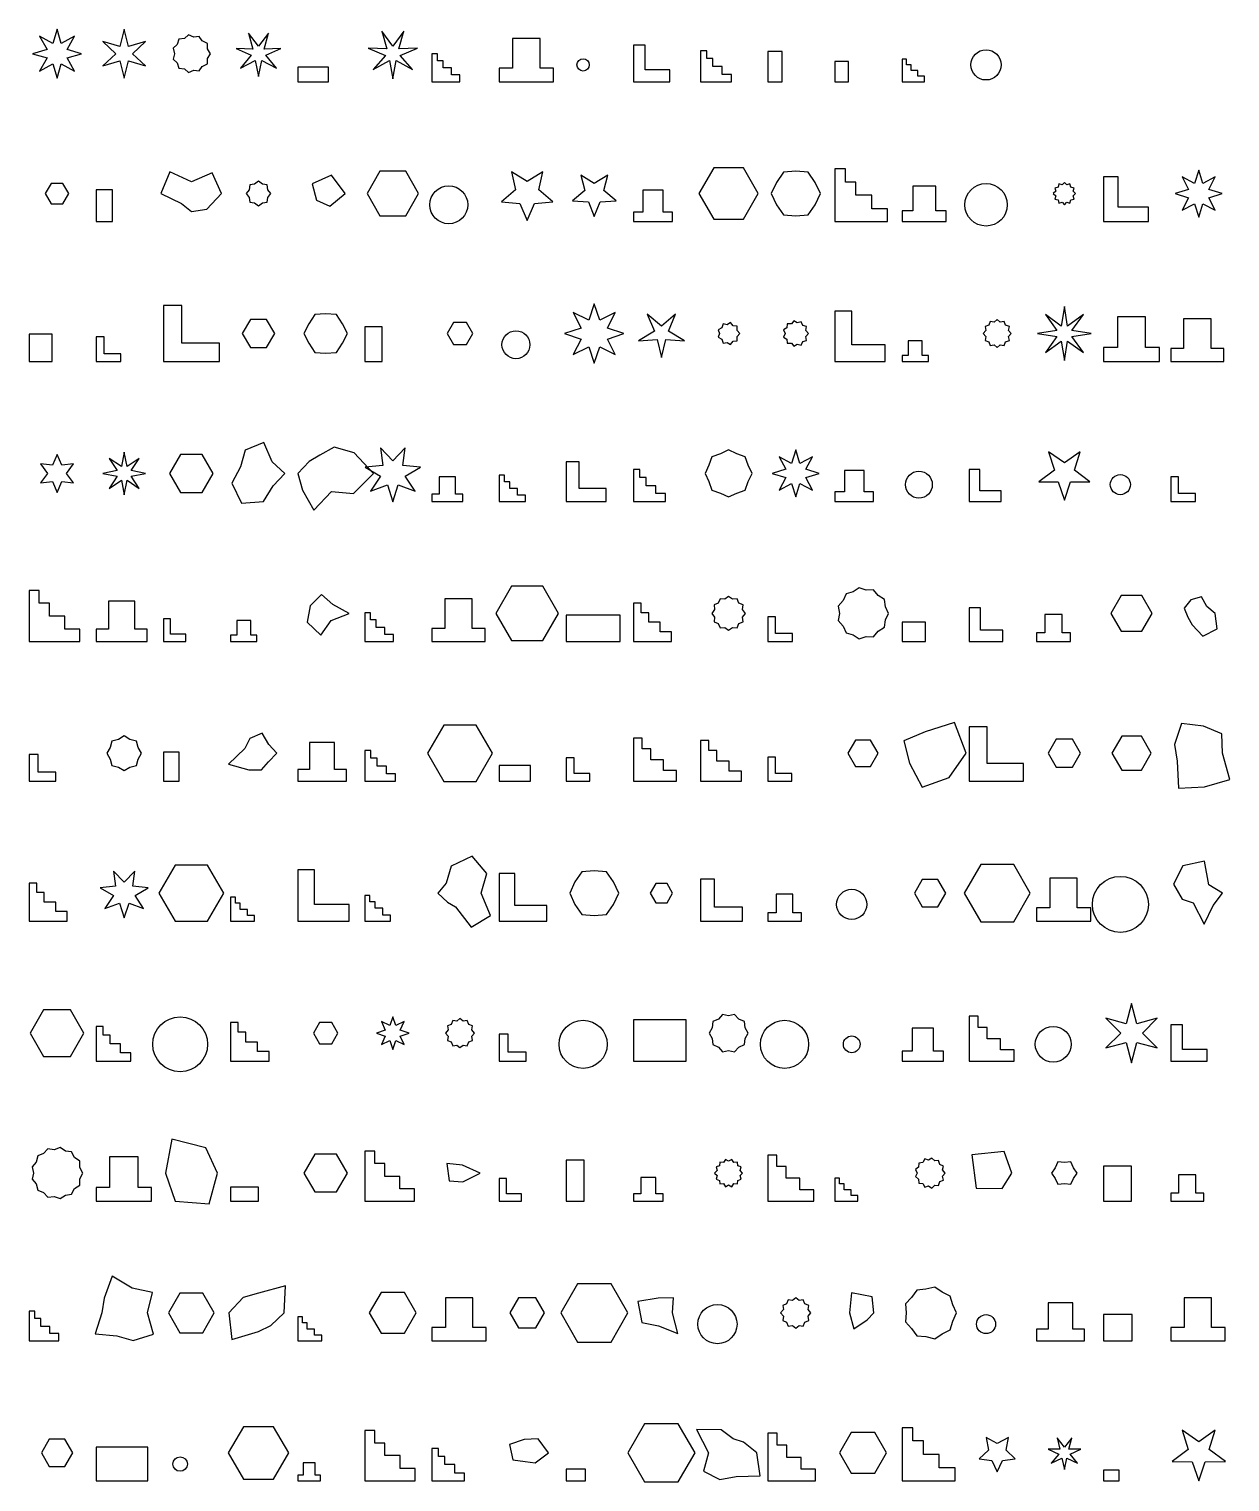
# Model space of a CAD drawing. Header units: metres. Extents: x -15 to 4183, y -20 to 5344.
# Drawn here: x 0 to 2146, y 2748 to 5344 of the extents above; entities that cross this region are included whole.
import ezdxf

# ---------------------------------------------------------------- set-up
doc = ezdxf.new("R2010")
doc.units = ezdxf.units.M

msp = doc.modelspace()

# ---------------------------------------------------------------- linework, layer by layer
for points in [[(50, 5256), (57.4, 5282.1), (81.1, 5268.9), (67.9, 5292.6), (94, 5300), (67.9, 5307.4), (81.1, 5331.1), (57.4, 5317.9), (50, 5344), (42.6, 5317.9), (18.9, 5331.1), (32.1, 5307.4), (6, 5300), (32.1, 5292.6), (18.9, 5268.9), (42.6, 5282.1), (50, 5256)], [(170, 5256), (177.5, 5287.1), (208.1, 5278), (184.9, 5300), (208.1, 5322), (177.5, 5312.9), (170, 5344), (162.5, 5312.9), (131.9, 5322), (155.1, 5300), (131.9, 5278), (162.5, 5287.1), (170, 5256)], [(324, 5300), (318.8, 5308.5), (318.6, 5318.4), (309.6, 5322.7), (304.1, 5330.9), (294.3, 5329.7), (285.2, 5333.7), (277.5, 5327.3), (267.7, 5325.7), (264.8, 5316.2), (257.4, 5309.6), (260, 5300), (257.4, 5290.4), (264.8, 5283.8), (267.7, 5274.3), (277.5, 5272.7), (285.2, 5266.3), (294.3, 5270.3), (304.1, 5269.1), (309.6, 5277.3), (318.6, 5281.6), (318.8, 5291.5), (324, 5300)], [(410, 5259), (415.7, 5288.1), (442.1, 5274.4), (422.9, 5297.1), (450, 5309.1), (420.3, 5308.3), (427.8, 5336.9), (410, 5313.2), (392.2, 5336.9), (399.7, 5308.3), (370, 5309.1), (397.1, 5297.1), (377.9, 5274.4), (404.3, 5288.1), (410, 5259)], [(650, 5255), (655.9, 5287.8), (685.2, 5271.9), (663.2, 5297), (693.9, 5310), (660.6, 5308.4), (669.5, 5340.5), (650, 5313.6), (630.5, 5340.5), (639.4, 5308.4), (606.1, 5310), (636.8, 5297), (614.8, 5271.9), (644.1, 5287.8), (650, 5255)], [(840, 5250), (937, 5250), (937, 5274), (913, 5274), (913, 5327), (864, 5327), (864, 5274), (840, 5274), (840, 5250)], [(720, 5250), (770, 5250), (770, 5262), (755, 5262), (755, 5275), (740, 5275), (740, 5287.5), (730, 5287.5), (730, 5300), (720, 5300), (720, 5250)], [(1080, 5250), (1145, 5250), (1145, 5271), (1101, 5271), (1101, 5315), (1080, 5315), (1080, 5250)], [(1200, 5250), (1255, 5250), (1255, 5263), (1238.5, 5263), (1238.5, 5277), (1222, 5277), (1222, 5291.2), (1211, 5291.2), (1211, 5305), (1200, 5305), (1200, 5250)], [(1320, 5250), (1346, 5250), (1346, 5304), (1320, 5304), (1320, 5250)], [(480, 5250), (535, 5250), (535, 5276), (480, 5276), (480, 5250)], [(1440, 5250), (1464, 5250), (1464, 5286), (1440, 5286), (1440, 5250)], [(1560, 5250), (1600, 5250), (1600, 5260), (1588, 5260), (1588, 5270), (1576, 5270), (1576, 5280), (1568, 5280), (1568, 5290), (1560, 5290), (1560, 5250)], [(343.9, 5050), (327, 5087), (290, 5071.2), (251.3, 5088.7), (235.2, 5050), (272.6, 5032.6), (290, 5018.3), (317.9, 5022.1), (343.9, 5050)], [(696, 5050), (673, 5089.8), (627, 5089.8), (604, 5050), (627, 5010.2), (673, 5010.2), (696, 5050)], [(890, 5002), (902.9, 5032.3), (935.7, 5035.2), (910.8, 5056.8), (918.2, 5088.8), (890, 5071.9), (861.8, 5088.8), (869.2, 5056.8), (844.3, 5035.2), (877.1, 5032.3), (890, 5002)], [(1303, 5050), (1276.5, 5095.9), (1223.5, 5095.9), (1197, 5050), (1223.5, 5004.1), (1276.5, 5004.1), (1303, 5050)], [(1414, 5050), (1404.6, 5070), (1392, 5088.1), (1370, 5090), (1348, 5088.1), (1335.4, 5070), (1326, 5050), (1335.4, 5030), (1348, 5011.9), (1370, 5010), (1392, 5011.9), (1404.6, 5030), (1414, 5050)], [(1440, 5000), (1534, 5000), (1534, 5023), (1505.8, 5023), (1505.8, 5047), (1477.6, 5047), (1477.6, 5070.5), (1458.8, 5070.5), (1458.8, 5094), (1440, 5094), (1440, 5000)], [(2090, 5008), (2097.5, 5031.8), (2119.7, 5020.3), (2108.2, 5042.5), (2132, 5050), (2108.2, 5057.5), (2119.7, 5079.7), (2097.5, 5068.2), (2090, 5092), (2082.5, 5068.2), (2060.3, 5079.7), (2071.8, 5057.5), (2048, 5050), (2071.8, 5042.5), (2060.3, 5020.3), (2082.5, 5031.8), (2090, 5008)], [(71, 5050), (60.5, 5068.2), (39.5, 5068.2), (29, 5050), (39.5, 5031.8), (60.5, 5031.8), (71, 5050)], [(432, 5050), (426.6, 5056.9), (425.6, 5065.6), (416.9, 5066.6), (410, 5072), (403.1, 5066.6), (394.4, 5065.6), (393.4, 5056.9), (388, 5050), (393.4, 5043.1), (394.4, 5034.4), (403.1, 5033.4), (410, 5028), (416.9, 5033.4), (425.6, 5034.4), (426.6, 5043.1), (432, 5050)], [(565.1, 5050), (540.7, 5083), (506, 5067.4), (513.9, 5038.3), (537.3, 5027.7), (565.1, 5050)], [(1010, 5009), (1020.6, 5035.4), (1049, 5037.3), (1027.2, 5055.6), (1034.1, 5083.2), (1010, 5068.1), (985.9, 5083.2), (992.8, 5055.6), (971, 5037.3), (999.4, 5035.4), (1010, 5009)], [(1560, 5000), (1639, 5000), (1639, 5019), (1620, 5019), (1620, 5063), (1579, 5063), (1579, 5019), (1560, 5019), (1560, 5000)], [(1870, 5050), (1865.5, 5054.1), (1867.3, 5060), (1861.3, 5061.3), (1860, 5067.3), (1854.1, 5065.5), (1850, 5070), (1845.9, 5065.5), (1840, 5067.3), (1838.7, 5061.3), (1832.7, 5060), (1834.5, 5054.1), (1830, 5050), (1834.5, 5045.9), (1832.7, 5040), (1838.7, 5038.7), (1840, 5032.7), (1845.9, 5034.5), (1850, 5030), (1854.1, 5034.5), (1860, 5032.7), (1861.3, 5038.7), (1867.3, 5040), (1865.5, 5045.9), (1870, 5050)], [(1920, 5000), (2000, 5000), (2000, 5026), (1946, 5026), (1946, 5080), (1920, 5080), (1920, 5000)], [(120, 5000), (149, 5000), (149, 5057), (120, 5057), (120, 5000)], [(1080, 5000), (1150, 5000), (1150, 5017), (1133, 5017), (1133, 5056), (1097, 5056), (1097, 5017), (1080, 5017), (1080, 5000)], [(240, 4750), (340, 4750), (340, 4783), (273, 4783), (273, 4850), (240, 4850), (240, 4750)], [(569, 4800), (560.3, 4817.5), (549.5, 4833.8), (530, 4835), (510.5, 4833.8), (499.7, 4817.5), (491, 4800), (499.7, 4782.5), (510.5, 4766.2), (530, 4765), (549.5, 4766.2), (560.3, 4782.5), (569, 4800)], [(1010, 4747), (1019.8, 4776.3), (1047.5, 4762.5), (1033.7, 4790.2), (1063, 4800), (1033.7, 4809.8), (1047.5, 4837.5), (1019.8, 4823.7), (1010, 4853), (1000.2, 4823.7), (972.5, 4837.5), (986.3, 4809.8), (957, 4800), (986.3, 4790.2), (972.5, 4762.5), (1000.2, 4776.3), (1010, 4747)], [(1130, 4757), (1137.6, 4789.6), (1170.9, 4786.7), (1142.3, 4804), (1155.3, 4834.8), (1130, 4812.9), (1104.7, 4834.8), (1117.7, 4804), (1089.1, 4786.7), (1122.4, 4789.6), (1130, 4757)], [(1440, 4750), (1530, 4750), (1530, 4780), (1470, 4780), (1470, 4840), (1440, 4840), (1440, 4750)], [(1850, 4752), (1855.5, 4786.6), (1883.9, 4766.1), (1863.4, 4794.5), (1898, 4800), (1863.4, 4805.5), (1883.9, 4833.9), (1855.5, 4813.4), (1850, 4848), (1844.5, 4813.4), (1816.1, 4833.9), (1836.6, 4805.5), (1802, 4800), (1836.6, 4794.5), (1816.1, 4766.1), (1844.5, 4786.6), (1850, 4752)], [(1920, 4750), (2020, 4750), (2020, 4775), (1995, 4775), (1995, 4830), (1945, 4830), (1945, 4775), (1920, 4775), (1920, 4750)], [(439, 4800), (424.5, 4825.1), (395.5, 4825.1), (381, 4800), (395.5, 4774.9), (424.5, 4774.9), (439, 4800)], [(600, 4750), (631, 4750), (631, 4812), (600, 4812), (600, 4750)], [(793, 4800), (781.5, 4819.9), (758.5, 4819.9), (747, 4800), (758.5, 4780.1), (781.5, 4780.1), (793, 4800)], [(1270, 4800), (1265, 4805.5), (1265.3, 4812.9), (1258, 4813.9), (1253.5, 4819.7), (1247.2, 4815.8), (1240, 4817.3), (1237.7, 4810.3), (1231.2, 4806.8), (1234, 4800), (1231.2, 4793.2), (1237.7, 4789.7), (1240, 4782.7), (1247.2, 4784.2), (1253.5, 4780.3), (1258, 4786.1), (1265.3, 4787.1), (1265, 4794.5), (1270, 4800)], [(1393, 4800), (1388.2, 4805.4), (1389.3, 4812.4), (1382.4, 4814.4), (1379.6, 4820.9), (1372.7, 4818.8), (1366.7, 4822.8), (1362.1, 4817.3), (1354.9, 4817.4), (1354, 4810.3), (1347.9, 4806.5), (1351, 4800), (1347.9, 4793.5), (1354, 4789.7), (1354.9, 4782.6), (1362.1, 4782.7), (1366.7, 4777.2), (1372.7, 4781.2), (1379.6, 4779.1), (1382.4, 4785.6), (1389.3, 4787.6), (1388.2, 4794.6), (1393, 4800)], [(1755, 4800), (1750.3, 4805.4), (1751.7, 4812.5), (1744.8, 4814.8), (1742.5, 4821.7), (1735.4, 4820.3), (1730, 4825), (1724.6, 4820.3), (1717.5, 4821.7), (1715.2, 4814.8), (1708.3, 4812.5), (1709.7, 4805.4), (1705, 4800), (1709.7, 4794.6), (1708.3, 4787.5), (1715.2, 4785.2), (1717.5, 4778.3), (1724.6, 4779.7), (1730, 4775), (1735.4, 4779.7), (1742.5, 4778.3), (1744.8, 4785.2), (1751.7, 4787.5), (1750.3, 4794.6), (1755, 4800)], [(2040, 4750), (2135, 4750), (2135, 4773), (2112, 4773), (2112, 4826), (2063, 4826), (2063, 4773), (2040, 4773), (2040, 4750)], [(0, 4750), (41, 4750), (41, 4799), (0, 4799), (0, 4750)], [(120, 4750), (164, 4750), (164, 4764), (134, 4764), (134, 4794), (120, 4794), (120, 4750)], [(1560, 4750), (1607, 4750), (1607, 4761), (1596, 4761), (1596, 4787), (1571, 4787), (1571, 4761), (1560, 4761), (1560, 4750)], [(457.1, 4550), (434.6, 4570.7), (419.8, 4605.5), (385.9, 4591.7), (377.7, 4561.8), (362.3, 4532.6), (379.5, 4497.1), (418.9, 4499.6), (436.2, 4528), (457.1, 4550)], [(615.5, 4550), (580.8, 4586.9), (545.3, 4597), (519.5, 4582.4), (500.6, 4571.3), (480.4, 4550), (488.6, 4519.9), (508.7, 4484.5), (540.4, 4518), (579.7, 4513.9), (615.5, 4550)], [(650, 4499), (659.8, 4529.6), (689.9, 4518.2), (672.1, 4545), (699.7, 4561.3), (667.7, 4564.1), (672.1, 4595.9), (650, 4572.6), (627.9, 4595.9), (632.3, 4564.1), (600.3, 4561.3), (627.9, 4545), (610.1, 4518.2), (640.2, 4529.6), (650, 4499)], [(50, 4516), (58.4, 4535.4), (79.4, 4533), (66.8, 4550), (79.4, 4567), (58.4, 4564.6), (50, 4584), (41.6, 4564.6), (20.6, 4567), (33.2, 4550), (20.6, 4533), (41.6, 4535.4), (50, 4516)], [(170, 4512), (175.1, 4537.7), (196.9, 4523.1), (182.3, 4544.9), (208, 4550), (182.3, 4555.1), (196.9, 4576.9), (175.1, 4562.3), (170, 4588), (164.9, 4562.3), (143.1, 4576.9), (157.7, 4555.1), (132, 4550), (157.7, 4544.9), (143.1, 4523.1), (164.9, 4537.7), (170, 4512)], [(329, 4550), (309.5, 4583.8), (270.5, 4583.8), (251, 4550), (270.5, 4516.2), (309.5, 4516.2), (329, 4550)], [(960, 4500), (1031, 4500), (1031, 4523), (983, 4523), (983, 4571), (960, 4571), (960, 4500)], [(1292, 4550), (1285.1, 4564.5), (1279.7, 4579.7), (1264.5, 4585.1), (1250, 4592), (1235.5, 4585.1), (1220.3, 4579.7), (1214.9, 4564.5), (1208, 4550), (1214.9, 4535.5), (1220.3, 4520.3), (1235.5, 4514.9), (1250, 4508), (1264.5, 4514.9), (1279.7, 4520.3), (1285.1, 4535.5), (1292, 4550)], [(1370, 4508), (1377.4, 4532.2), (1399.7, 4520.3), (1387.8, 4542.6), (1412, 4550), (1387.8, 4557.4), (1399.7, 4579.7), (1377.4, 4567.8), (1370, 4592), (1362.6, 4567.8), (1340.3, 4579.7), (1352.2, 4557.4), (1328, 4550), (1352.2, 4542.6), (1340.3, 4520.3), (1362.6, 4532.2), (1370, 4508)], [(1850, 4502), (1861.1, 4534.8), (1895.7, 4535.2), (1867.9, 4555.8), (1878.2, 4588.8), (1850, 4568.8), (1821.8, 4588.8), (1832.1, 4555.8), (1804.3, 4535.2), (1838.9, 4534.8), (1850, 4502)], [(720, 4500), (775, 4500), (775, 4513), (762, 4513), (762, 4544), (733, 4544), (733, 4513), (720, 4513), (720, 4500)], [(840, 4500), (887, 4500), (887, 4511), (872.9, 4511), (872.9, 4523), (858.8, 4523), (858.8, 4535.2), (849.4, 4535.2), (849.4, 4547), (840, 4547), (840, 4500)], [(1080, 4500), (1137, 4500), (1137, 4514), (1119.9, 4514), (1119.9, 4528), (1102.8, 4528), (1102.8, 4542.8), (1091.4, 4542.8), (1091.4, 4557), (1080, 4557), (1080, 4500)], [(1440, 4500), (1509, 4500), (1509, 4517), (1492, 4517), (1492, 4555), (1457, 4555), (1457, 4517), (1440, 4517), (1440, 4500)], [(1680, 4500), (1737, 4500), (1737, 4519), (1699, 4519), (1699, 4557), (1680, 4557), (1680, 4500)], [(2040, 4500), (2084, 4500), (2084, 4514), (2054, 4514), (2054, 4544), (2040, 4544), (2040, 4500)], [(0, 4250), (91, 4250), (91, 4272), (63.7, 4272), (63.7, 4295), (36.4, 4295), (36.4, 4318.2), (18.2, 4318.2), (18.2, 4341), (0, 4341), (0, 4250)], [(946, 4300), (918, 4348.5), (862, 4348.5), (834, 4300), (862, 4251.5), (918, 4251.5), (946, 4300)], [(1536, 4300), (1530.3, 4311.8), (1528.7, 4324.9), (1517.5, 4331.7), (1509.1, 4341.8), (1496, 4341.6), (1483.5, 4345.5), (1472.6, 4338.2), (1459.9, 4334.8), (1454.7, 4322.7), (1445.9, 4313), (1448, 4300), (1445.9, 4287), (1454.7, 4277.3), (1459.9, 4265.2), (1472.6, 4261.8), (1483.5, 4254.5), (1496, 4258.4), (1509.1, 4258.2), (1517.5, 4268.3), (1528.7, 4275.1), (1530.3, 4288.2), (1536, 4300)], [(120, 4250), (211, 4250), (211, 4272), (189, 4272), (189, 4322), (142, 4322), (142, 4272), (120, 4272), (120, 4250)], [(571.9, 4300), (542.6, 4315.9), (522.4, 4333.5), (502.3, 4313.3), (496.9, 4284.1), (521.1, 4261), (540.1, 4287.3), (571.9, 4300)], [(720, 4250), (815, 4250), (815, 4273), (792, 4273), (792, 4326), (743, 4326), (743, 4273), (720, 4273), (720, 4250)], [(1080, 4250), (1148, 4250), (1148, 4267), (1127.6, 4267), (1127.6, 4284), (1107.2, 4284), (1107.2, 4301), (1093.6, 4301), (1093.6, 4318), (1080, 4318), (1080, 4250)], [(1280, 4300), (1275.1, 4306.7), (1276, 4315), (1268.4, 4318.4), (1265, 4326), (1256.7, 4325.1), (1250, 4330), (1243.3, 4325.1), (1235, 4326), (1231.6, 4318.4), (1224, 4315), (1224.9, 4306.7), (1220, 4300), (1224.9, 4293.3), (1224, 4285), (1231.6, 4281.6), (1235, 4274), (1243.3, 4274.9), (1250, 4270), (1256.7, 4274.9), (1265, 4274), (1268.4, 4281.6), (1276, 4285), (1275.1, 4293.3), (1280, 4300)], [(1680, 4250), (1740, 4250), (1740, 4270), (1700, 4270), (1700, 4310), (1680, 4310), (1680, 4250)], [(2007, 4300), (1988.5, 4332), (1951.5, 4332), (1933, 4300), (1951.5, 4268), (1988.5, 4268), (2007, 4300)], [(2119.5, 4300), (2104.7, 4312.4), (2095.2, 4329.6), (2075.9, 4324.4), (2064, 4309.5), (2070.6, 4292.9), (2078.1, 4279.4), (2097.2, 4259.1), (2122.9, 4272.4), (2119.5, 4300)], [(240, 4250), (280, 4250), (280, 4263), (253, 4263), (253, 4290), (240, 4290), (240, 4250)], [(360, 4250), (407, 4250), (407, 4261), (396, 4261), (396, 4287), (371, 4287), (371, 4261), (360, 4261), (360, 4250)], [(600, 4250), (651, 4250), (651, 4262), (635.7, 4262), (635.7, 4275), (620.4, 4275), (620.4, 4288.2), (610.2, 4288.2), (610.2, 4301), (600, 4301), (600, 4250)], [(960, 4250), (1056, 4250), (1056, 4297), (960, 4297), (960, 4250)], [(1320, 4250), (1364, 4250), (1364, 4264), (1334, 4264), (1334, 4294), (1320, 4294), (1320, 4250)], [(1560, 4250), (1602, 4250), (1602, 4284), (1560, 4284), (1560, 4250)], [(1800, 4250), (1861, 4250), (1861, 4265), (1846, 4265), (1846, 4298), (1815, 4298), (1815, 4265), (1800, 4265), (1800, 4250)], [(1674.2, 4050), (1653.7, 4104.8), (1601.2, 4088.4), (1563.4, 4072.4), (1573.2, 4032.3), (1596.1, 3989.3), (1644.3, 4007), (1674.2, 4050)], [(2132.6, 4050), (2131.6, 4084.9), (2098.6, 4098.5), (2059.4, 4103), (2047, 4065.7), (2051.3, 4035.9), (2053.8, 3987.4), (2100.5, 3990.2), (2145.8, 4003.2), (2132.6, 4050)], [(201, 4050), (194.9, 4060.3), (191.9, 4071.9), (180.3, 4074.9), (170, 4081), (159.7, 4074.9), (148.1, 4071.9), (145.1, 4060.3), (139, 4050), (145.1, 4039.7), (148.1, 4028.1), (159.7, 4025.1), (170, 4019), (180.3, 4025.1), (191.9, 4028.1), (194.9, 4039.7), (201, 4050)], [(443, 4050), (428.7, 4065.7), (416.3, 4085.9), (394.7, 4076.5), (385.8, 4058.8), (356.3, 4030.5), (393, 4020.5), (415.2, 4020.6), (428.1, 4034.8), (443, 4050)], [(828, 4050), (799, 4100.2), (741, 4100.2), (712, 4050), (741, 3999.8), (799, 3999.8), (828, 4050)], [(1080, 4000), (1157, 4000), (1157, 4019), (1133.9, 4019), (1133.9, 4038), (1110.8, 4038), (1110.8, 4057.8), (1095.4, 4057.8), (1095.4, 4077), (1080, 4077), (1080, 4000)], [(1680, 4000), (1777, 4000), (1777, 4032), (1712, 4032), (1712, 4097), (1680, 4097), (1680, 4000)], [(2005, 4050), (1987.5, 4080.3), (1952.5, 4080.3), (1935, 4050), (1952.5, 4019.7), (1987.5, 4019.7), (2005, 4050)], [(240, 4000), (268, 4000), (268, 4052), (240, 4052), (240, 4000)], [(480, 4000), (567, 4000), (567, 4021), (546, 4021), (546, 4069), (501, 4069), (501, 4021), (480, 4021), (480, 4000)], [(600, 4000), (655, 4000), (655, 4013), (638.5, 4013), (638.5, 4027), (622, 4027), (622, 4041.2), (611, 4041.2), (611, 4055), (600, 4055), (600, 4000)], [(1200, 4000), (1273, 4000), (1273, 4018), (1251.1, 4018), (1251.1, 4036), (1229.2, 4036), (1229.2, 4054.8), (1214.6, 4054.8), (1214.6, 4073), (1200, 4073), (1200, 4000)], [(1517, 4050), (1503.5, 4073.4), (1476.5, 4073.4), (1463, 4050), (1476.5, 4026.6), (1503.5, 4026.6), (1517, 4050)], [(1879, 4050), (1864.5, 4075.1), (1835.5, 4075.1), (1821, 4050), (1835.5, 4024.9), (1864.5, 4024.9), (1879, 4050)], [(0, 4000), (48, 4000), (48, 4016), (16, 4016), (16, 4048), (0, 4048), (0, 4000)], [(840, 4000), (896, 4000), (896, 4028), (840, 4028), (840, 4000)], [(960, 4000), (1002, 4000), (1002, 4014), (974, 4014), (974, 4042), (960, 4042), (960, 4000)], [(1320, 4000), (1363, 4000), (1363, 4014), (1334, 4014), (1334, 4043), (1320, 4043), (1320, 4000)], [(348, 3800), (319, 3850.2), (261, 3850.2), (232, 3800), (261, 3749.8), (319, 3749.8), (348, 3800)], [(807.8, 3800), (818.2, 3835.1), (791.5, 3866.2), (754.4, 3848), (745.5, 3817.8), (730.5, 3800), (747.7, 3783.8), (762.1, 3775.7), (789.7, 3739.3), (824.5, 3760.4), (807.8, 3800)], [(1789, 3800), (1759.5, 3851.1), (1700.5, 3851.1), (1671, 3800), (1700.5, 3748.9), (1759.5, 3748.9), (1789, 3800)], [(2132.4, 3800), (2107.9, 3815), (2100.1, 3857.3), (2061.9, 3848.7), (2044.8, 3816.4), (2060.2, 3789.2), (2079.9, 3782.5), (2099.8, 3744.6), (2115.8, 3778.3), (2132.4, 3800)], [(0, 3750), (68, 3750), (68, 3767), (47.6, 3767), (47.6, 3784), (27.2, 3784), (27.2, 3801), (13.6, 3801), (13.6, 3818), (0, 3818), (0, 3750)], [(170, 3756), (178.6, 3782.1), (204.4, 3772.6), (189.4, 3795.6), (212.9, 3809.8), (185.5, 3812.4), (189.1, 3839.6), (170, 3819.9), (150.9, 3839.6), (154.5, 3812.4), (127.1, 3809.8), (150.6, 3795.6), (135.6, 3772.6), (161.4, 3782.1), (170, 3756)], [(480, 3750), (572, 3750), (572, 3780), (510, 3780), (510, 3842), (480, 3842), (480, 3750)], [(840, 3750), (925, 3750), (925, 3778), (868, 3778), (868, 3835), (840, 3835), (840, 3750)], [(1054, 3800), (1044.6, 3820), (1032, 3838.1), (1010, 3840), (988, 3838.1), (975.4, 3820), (966, 3800), (975.4, 3780), (988, 3761.9), (1010, 3760), (1032, 3761.9), (1044.6, 3780), (1054, 3800)], [(1150, 3800), (1140, 3817.3), (1120, 3817.3), (1110, 3800), (1120, 3782.7), (1140, 3782.7), (1150, 3800)], [(1200, 3750), (1275, 3750), (1275, 3775), (1225, 3775), (1225, 3825), (1200, 3825), (1200, 3750)], [(1638, 3800), (1624, 3824.2), (1596, 3824.2), (1582, 3800), (1596, 3775.8), (1624, 3775.8), (1638, 3800)], [(1800, 3750), (1897, 3750), (1897, 3774), (1873, 3774), (1873, 3827), (1824, 3827), (1824, 3774), (1800, 3774), (1800, 3750)], [(360, 3750), (403, 3750), (403, 3760), (390.1, 3760), (390.1, 3771), (377.2, 3771), (377.2, 3782.2), (368.6, 3782.2), (368.6, 3793), (360, 3793), (360, 3750)], [(600, 3750), (646, 3750), (646, 3761), (632.2, 3761), (632.2, 3773), (618.4, 3773), (618.4, 3784.5), (609.2, 3784.5), (609.2, 3796), (600, 3796), (600, 3750)], [(1320, 3750), (1380, 3750), (1380, 3765), (1365, 3765), (1365, 3798), (1335, 3798), (1335, 3765), (1320, 3765), (1320, 3750)], [(98, 3550), (74, 3591.6), (26, 3591.6), (2, 3550), (26, 3508.4), (74, 3508.4), (98, 3550)], [(1285, 3550), (1279.5, 3559.6), (1278.3, 3570.6), (1268.2, 3575.1), (1260.8, 3583.3), (1250, 3581), (1239.2, 3583.3), (1231.8, 3575.1), (1221.7, 3570.6), (1220.5, 3559.6), (1215, 3550), (1220.5, 3540.4), (1221.7, 3529.4), (1231.8, 3524.9), (1239.2, 3516.7), (1250, 3519), (1260.8, 3516.7), (1268.2, 3524.9), (1278.3, 3529.4), (1279.5, 3540.4), (1285, 3550)], [(1970, 3497), (1979.7, 3533.2), (2015.9, 3523.5), (1989.4, 3550), (2015.9, 3576.5), (1979.7, 3566.8), (1970, 3603), (1960.3, 3566.8), (1924.1, 3576.5), (1950.6, 3550), (1924.1, 3523.5), (1960.3, 3533.2), (1970, 3497)], [(120, 3500), (182, 3500), (182, 3515), (163.4, 3515), (163.4, 3531), (144.8, 3531), (144.8, 3546.5), (132.4, 3546.5), (132.4, 3562), (120, 3562), (120, 3500)], [(360, 3500), (429, 3500), (429, 3517), (408.3, 3517), (408.3, 3534), (387.6, 3534), (387.6, 3551.8), (373.8, 3551.8), (373.8, 3569), (360, 3569), (360, 3500)], [(552, 3550), (541, 3569.1), (519, 3569.1), (508, 3550), (519, 3530.9), (541, 3530.9), (552, 3550)], [(650, 3521), (655.5, 3536.6), (670.5, 3529.5), (663.4, 3544.5), (679, 3550), (663.4, 3555.5), (670.5, 3570.5), (655.5, 3563.4), (650, 3579), (644.5, 3563.4), (629.5, 3570.5), (636.6, 3555.5), (621, 3550), (636.6, 3544.5), (629.5, 3529.5), (644.5, 3536.6), (650, 3521)], [(796, 3550), (791.3, 3555.7), (792.5, 3563), (785.6, 3565.6), (783, 3572.5), (775.7, 3571.3), (770, 3576), (764.3, 3571.3), (757, 3572.5), (754.4, 3565.6), (747.5, 3563), (748.7, 3555.7), (744, 3550), (748.7, 3544.3), (747.5, 3537), (754.4, 3534.4), (757, 3527.5), (764.3, 3528.7), (770, 3524), (775.7, 3528.7), (783, 3527.5), (785.6, 3534.4), (792.5, 3537), (791.3, 3544.3), (796, 3550)], [(1080, 3500), (1174, 3500), (1174, 3574), (1080, 3574), (1080, 3500)], [(1560, 3500), (1634, 3500), (1634, 3518), (1616, 3518), (1616, 3559), (1578, 3559), (1578, 3518), (1560, 3518), (1560, 3500)], [(1680, 3500), (1760, 3500), (1760, 3520), (1736, 3520), (1736, 3540), (1712, 3540), (1712, 3560), (1696, 3560), (1696, 3580), (1680, 3580), (1680, 3500)], [(2040, 3500), (2105, 3500), (2105, 3521), (2061, 3521), (2061, 3565), (2040, 3565), (2040, 3500)], [(840, 3500), (888, 3500), (888, 3516), (856, 3516), (856, 3548), (840, 3548), (840, 3500)], [(336.9, 3300), (315.9, 3344.9), (255.2, 3360.3), (243.6, 3300), (260.9, 3249.6), (321.8, 3245), (336.9, 3300)], [(96, 3300), (90.8, 3310.1), (90.7, 3321.4), (81.4, 3327.9), (76.1, 3337.9), (64.9, 3339.3), (55.5, 3345.7), (44.9, 3341.7), (33.7, 3343), (26.1, 3334.6), (15.6, 3330.5), (12.8, 3319.5), (5.3, 3311), (8, 3300), (5.3, 3289), (12.8, 3280.5), (15.6, 3269.5), (26.1, 3265.4), (33.7, 3257), (44.9, 3258.3), (55.5, 3254.3), (64.9, 3260.7), (76.1, 3262.1), (81.4, 3272.1), (90.7, 3278.6), (90.8, 3289.9), (96, 3300)], [(120, 3250), (219, 3250), (219, 3274), (195, 3274), (195, 3329), (144, 3329), (144, 3274), (120, 3274), (120, 3250)], [(569, 3300), (549.5, 3333.8), (510.5, 3333.8), (491, 3300), (510.5, 3266.2), (549.5, 3266.2), (569, 3300)], [(600, 3250), (689, 3250), (689, 3272), (662.3, 3272), (662.3, 3294), (635.6, 3294), (635.6, 3316.8), (617.8, 3316.8), (617.8, 3339), (600, 3339), (600, 3250)], [(960, 3250), (992, 3250), (992, 3323), (960, 3323), (960, 3250)], [(1275, 3300), (1270.5, 3304.7), (1272.5, 3310.8), (1266.4, 3313.1), (1265.6, 3319.5), (1259.1, 3318.9), (1255.6, 3324.4), (1250, 3321), (1244.4, 3324.4), (1240.9, 3318.9), (1234.4, 3319.5), (1233.6, 3313.1), (1227.5, 3310.8), (1229.5, 3304.7), (1225, 3300), (1229.5, 3295.3), (1227.5, 3289.2), (1233.6, 3286.9), (1234.4, 3280.5), (1240.9, 3281.1), (1244.4, 3275.6), (1250, 3279), (1255.6, 3275.6), (1259.1, 3281.1), (1265.6, 3280.5), (1266.4, 3286.9), (1272.5, 3289.2), (1270.5, 3295.3), (1275, 3300)], [(1320, 3250), (1402, 3250), (1402, 3270), (1377.4, 3270), (1377.4, 3291), (1352.8, 3291), (1352.8, 3311.5), (1336.4, 3311.5), (1336.4, 3332), (1320, 3332), (1320, 3250)], [(1637, 3300), (1632.3, 3305.5), (1633.9, 3312.5), (1627.2, 3315.3), (1625.3, 3322.2), (1618.2, 3321.5), (1613.3, 3326.8), (1607.2, 3322.8), (1600.4, 3325.2), (1596.9, 3318.9), (1589.8, 3317.9), (1589.6, 3310.7), (1583.8, 3306.5), (1587, 3300), (1583.8, 3293.5), (1589.6, 3289.3), (1589.8, 3282.1), (1596.9, 3281.1), (1600.4, 3274.8), (1607.2, 3277.2), (1613.3, 3273.2), (1618.2, 3278.5), (1625.3, 3277.8), (1627.2, 3284.7), (1633.9, 3287.5), (1632.3, 3294.5), (1637, 3300)], [(1756, 3300), (1742.4, 3338.2), (1684.8, 3332.8), (1692.5, 3272.8), (1738.9, 3272.5), (1756, 3300)], [(805.9, 3300), (774.5, 3313.8), (746.6, 3317), (750.4, 3285.8), (775, 3284.5), (805.9, 3300)], [(1873, 3300), (1866.5, 3309.5), (1861.5, 3319.9), (1850, 3319), (1838.5, 3319.9), (1833.5, 3309.5), (1827, 3300), (1833.5, 3290.5), (1838.5, 3280.1), (1850, 3281), (1861.5, 3280.1), (1866.5, 3290.5), (1873, 3300)], [(1920, 3250), (1970, 3250), (1970, 3312), (1920, 3312), (1920, 3250)], [(2040, 3250), (2099, 3250), (2099, 3264), (2085, 3264), (2085, 3297), (2054, 3297), (2054, 3264), (2040, 3264), (2040, 3250)], [(360, 3250), (410, 3250), (410, 3275), (360, 3275), (360, 3250)], [(840, 3250), (880, 3250), (880, 3263), (853, 3263), (853, 3290), (840, 3290), (840, 3250)], [(1080, 3250), (1133, 3250), (1133, 3263), (1120, 3263), (1120, 3292), (1093, 3292), (1093, 3263), (1080, 3263), (1080, 3250)], [(1440, 3250), (1481, 3250), (1481, 3260), (1468.7, 3260), (1468.7, 3270), (1456.4, 3270), (1456.4, 3280.8), (1448.2, 3280.8), (1448.2, 3291), (1440, 3291), (1440, 3250)], [(211.8, 3050), (220.4, 3086.6), (184.4, 3094.3), (148.7, 3115.5), (134, 3076.2), (130.3, 3050), (118.2, 3012.4), (156.8, 3009.3), (186, 3000.9), (222.3, 3012), (211.8, 3050)], [(455.9, 3050), (458.5, 3098.5), (410, 3085.2), (382.7, 3077.3), (356.7, 3050), (362.6, 3002.6), (410, 3016.7), (432.2, 3027.8), (455.9, 3050)], [(1070, 3050), (1040, 3102), (980, 3102), (950, 3050), (980, 2998), (1040, 2998), (1070, 3050)], [(1657, 3050), (1650.4, 3064.7), (1646, 3080.2), (1631.5, 3087.2), (1618.2, 3096.3), (1602.5, 3092.3), (1586.5, 3090.7), (1577.1, 3077.6), (1565.8, 3066.1), (1567, 3050), (1565.8, 3033.9), (1577.1, 3022.4), (1586.5, 3009.3), (1602.5, 3007.7), (1618.2, 3003.7), (1631.5, 3012.8), (1646, 3019.8), (1650.4, 3035.3), (1657, 3050)], [(331, 3050), (310.5, 3085.5), (269.5, 3085.5), (249, 3050), (269.5, 3014.5), (310.5, 3014.5), (331, 3050)], [(692, 3050), (671, 3086.4), (629, 3086.4), (608, 3050), (629, 3013.6), (671, 3013.6), (692, 3050)], [(720, 3000), (817, 3000), (817, 3024), (793, 3024), (793, 3077), (744, 3077), (744, 3024), (720, 3024), (720, 3000)], [(921, 3050), (905.5, 3076.8), (874.5, 3076.8), (859, 3050), (874.5, 3023.2), (905.5, 3023.2), (921, 3050)], [(1149.7, 3050), (1151.4, 3076.9), (1123.9, 3076.5), (1087.6, 3070.4), (1094.7, 3033), (1124.8, 3027.2), (1159.2, 3013.4), (1149.7, 3050)], [(1397, 3050), (1392.2, 3056), (1393.4, 3063.5), (1386.3, 3066.3), (1383.5, 3073.4), (1376, 3072.2), (1370, 3077), (1364, 3072.2), (1356.5, 3073.4), (1353.7, 3066.3), (1346.6, 3063.5), (1347.8, 3056), (1343, 3050), (1347.8, 3044), (1346.6, 3036.5), (1353.7, 3033.7), (1356.5, 3026.6), (1364, 3027.8), (1370, 3023), (1376, 3027.8), (1383.5, 3026.6), (1386.3, 3033.7), (1393.4, 3036.5), (1392.2, 3044), (1397, 3050)], [(1509.5, 3050), (1506.7, 3078.9), (1469.4, 3085.7), (1465.9, 3050), (1473.5, 3021.5), (1497.3, 3037.4), (1509.5, 3050)], [(1800, 3000), (1886, 3000), (1886, 3021), (1865, 3021), (1865, 3068), (1821, 3068), (1821, 3021), (1800, 3021), (1800, 3000)], [(2040, 3000), (2137, 3000), (2137, 3024), (2113, 3024), (2113, 3077), (2064, 3077), (2064, 3024), (2040, 3024), (2040, 3000)], [(0, 3000), (53, 3000), (53, 3013), (37.1, 3013), (37.1, 3026), (21.2, 3026), (21.2, 3039.8), (10.6, 3039.8), (10.6, 3053), (0, 3053), (0, 3000)], [(480, 3000), (523, 3000), (523, 3010), (510.1, 3010), (510.1, 3021), (497.2, 3021), (497.2, 3032.2), (488.6, 3032.2), (488.6, 3043), (480, 3043), (480, 3000)], [(1920, 3000), (1971, 3000), (1971, 3047), (1920, 3047), (1920, 3000)], [(464, 2800), (437, 2846.8), (383, 2846.8), (356, 2800), (383, 2753.2), (437, 2753.2), (464, 2800)], [(600, 2750), (690, 2750), (690, 2772), (663, 2772), (663, 2795), (636, 2795), (636, 2817.5), (618, 2817.5), (618, 2840), (600, 2840), (600, 2750)], [(1190, 2800), (1160, 2852), (1100, 2852), (1070, 2800), (1100, 2748), (1160, 2748), (1190, 2800)], [(1300.4, 2800), (1276.6, 2819.4), (1258.2, 2825.3), (1236.7, 2841.1), (1192.4, 2841.9), (1214.1, 2800), (1205.3, 2767.5), (1234.5, 2752.4), (1263.8, 2757.5), (1306.6, 2758.9), (1300.4, 2800)], [(1320, 2750), (1405, 2750), (1405, 2771), (1379.5, 2771), (1379.5, 2792), (1354, 2792), (1354, 2813.8), (1337, 2813.8), (1337, 2835), (1320, 2835), (1320, 2750)], [(1532, 2800), (1511, 2836.4), (1469, 2836.4), (1448, 2800), (1469, 2763.6), (1511, 2763.6), (1532, 2800)], [(1560, 2750), (1655, 2750), (1655, 2773), (1626.5, 2773), (1626.5, 2797), (1598, 2797), (1598, 2821.2), (1579, 2821.2), (1579, 2845), (1560, 2845), (1560, 2750)], [(2090, 2750), (2101.5, 2784.1), (2137.6, 2784.5), (2108.7, 2806.1), (2119.4, 2840.5), (2090, 2819.6), (2060.6, 2840.5), (2071.3, 2806.1), (2042.4, 2784.5), (2078.5, 2784.1), (2090, 2750)], [(78, 2800), (64, 2824.2), (36, 2824.2), (22, 2800), (36, 2775.8), (64, 2775.8), (78, 2800)], [(120, 2750), (212, 2750), (212, 2810), (120, 2810), (120, 2750)], [(720, 2750), (778, 2750), (778, 2764), (760.6, 2764), (760.6, 2779), (743.2, 2779), (743.2, 2793.5), (731.6, 2793.5), (731.6, 2808), (720, 2808), (720, 2750)], [(927.9, 2800), (910, 2825.1), (884.6, 2823.8), (858.6, 2815.1), (864.5, 2787.7), (886.4, 2784.4), (904.4, 2782), (927.9, 2800)], [(1730, 2766), (1739.7, 2786.6), (1762.3, 2789.5), (1745.7, 2805.1), (1750, 2827.5), (1730, 2816.5), (1710, 2827.5), (1714.3, 2805.1), (1697.7, 2789.5), (1720.3, 2786.6), (1730, 2766)], [(1850, 2770), (1854.5, 2790.6), (1873.5, 2781.3), (1860.2, 2797.7), (1879.2, 2806.7), (1858.1, 2806.5), (1863, 2827), (1850, 2810.4), (1837, 2827), (1841.9, 2806.5), (1820.8, 2806.7), (1839.8, 2797.7), (1826.5, 2781.3), (1845.5, 2790.6), (1850, 2770)], [(480, 2750), (521, 2750), (521, 2760), (511, 2760), (511, 2782), (490, 2782), (490, 2760), (480, 2760), (480, 2750)], [(960, 2750), (994, 2750), (994, 2771), (960, 2771), (960, 2750)], [(1920, 2750), (1948, 2750), (1948, 2769), (1920, 2769), (1920, 2750)]]:
    msp.add_lwpolyline(points)
for centre, radius in [((1710, 5280), 27), ((990, 5280), 11), ((750, 5030), 34), ((1710, 5030), 38), ((870, 4780), 25), ((1590, 4530), 24), ((1950, 4530), 18), ((1950, 3780), 50), ((1470, 3780), 27), ((270, 3530), 49), ((990, 3530), 43), ((1350, 3530), 43), ((1830, 3530), 32), ((1470, 3530), 15), ((1230, 3030), 35), ((1710, 3030), 17), ((270, 2780), 13)]:
    msp.add_circle(centre, radius)

doc.saveas('drawing.dxf')
